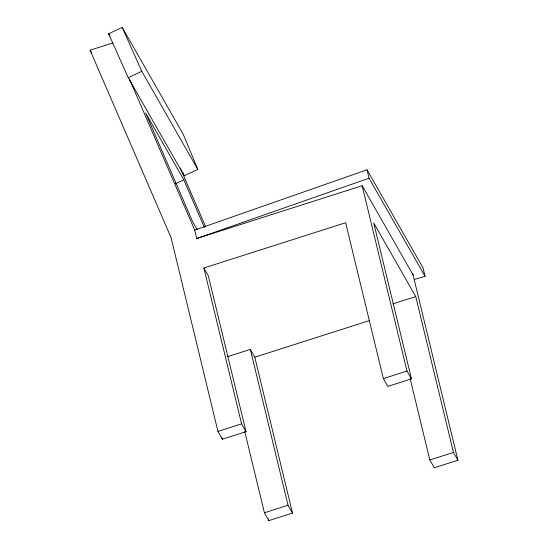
<?xml version="1.0" encoding="UTF-8"?>
<svg xmlns="http://www.w3.org/2000/svg" width="548" height="548" viewBox="0 0 548 548"><rect width="100%" height="100%" fill="white"/><g stroke="black" fill="none" stroke-linecap="round" stroke-linejoin="round"><path stroke-width="0.82" d="M108.627 33.736L122.197 27.4L183.306 134.431L197.801 169.414L184.231 175.757L128.211 77.645L108.627 33.736L109.895 35.969M128.211 77.645L141.788 71.302L197.801 169.414M175.353 183.833L183.84 179.867L204.418 227.502M413.069 274.884L362.146 185.69L196.739 238.51L194.698 230.085L367.016 169.791L423.035 267.904L425.07 276.329L414.391 279.418M196.739 238.51L369.051 178.216L425.07 276.329M410.171 378.73L429.824 459.978L434.283 467.78L457.916 460.238L453.456 452.436L415.747 296.571L373.736 222.981L411.445 378.846L387.813 386.395L383.36 378.586L345.651 222.728L203.87 267.999L208.329 275.802L246.031 431.666L222.406 439.208L217.946 431.406L171.065 237.626L90.084 50.204L112.902 42.922M227.523 356.673L250.34 349.384L254.793 357.193L292.502 513.051L268.869 520.6L264.417 512.798L244.757 431.55M392.937 303.852L415.747 296.571M254.793 357.193L369.688 320.505M217.946 431.406L241.579 423.857L246.031 431.666M383.36 378.586L406.986 371.044L411.445 378.846M264.417 512.798L288.043 505.249L292.502 513.051M429.824 459.978L453.456 452.436M183.84 179.867L145.645 112.97L192.54 221.515L197.212 229.687M90.084 50.204L91.783 53.177M122.197 27.4L141.788 71.302M180.347 168.202L205.706 226.886M129.424 79.008L194.698 230.085M182.943 172.647L184.231 175.757M412.699 273.356L457.916 460.238M367.016 169.791L369.051 178.216M362.146 185.69L406.986 371.044M250.34 349.384L288.043 505.249M268.472 518.935L268.869 520.6M203.87 267.999L241.579 423.857M222.002 437.551L222.406 439.208"/></g></svg>
